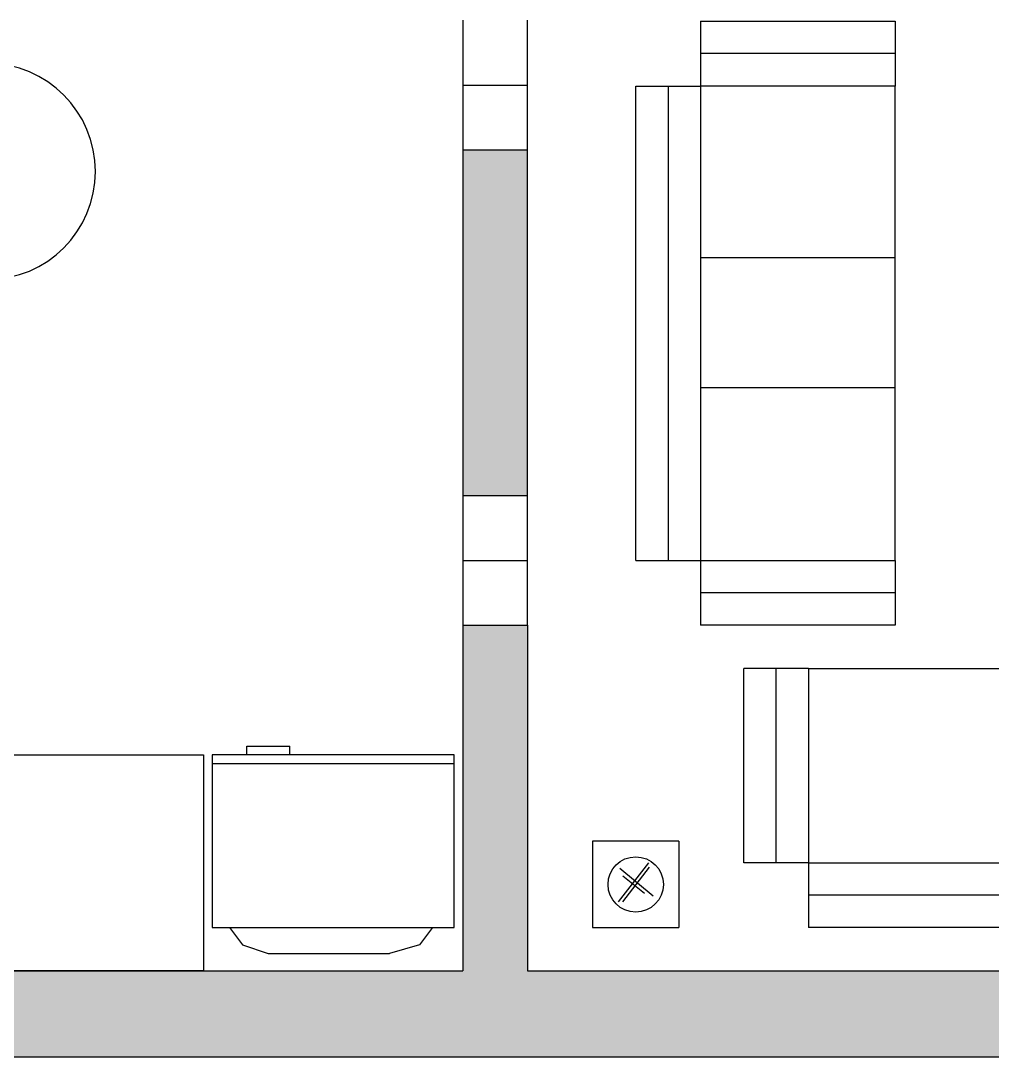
# Model space of a CAD drawing. Header units: millimetres. Extents: x -656 to 1500, y 0 to 1085.
# Drawn here: x 447.7 to 672.5, y 0 to 239.9 of the extents above; entities that cross this region are included whole.
import ezdxf

# ---------------------------------------------------------------- set-up
doc = ezdxf.new("R2010")
doc.units = ezdxf.units.MM
for name, color, linetype, lineweight, true_color in [('1 - paredes', 7, 'Continuous', 25, 0x000000), ('2 - portas e janelas', 1, 'Continuous', 25, 0xff0000), ('4 - layouts dos objetos', 83, 'Continuous', 25, 0x63c85c)]:
    doc.layers.add(name, color=color, linetype=linetype, lineweight=lineweight, true_color=true_color)

msp = doc.modelspace()

# ---------------------------------------------------------------- hatches: boundary and pattern name
at = {"layer": '1 - paredes', "true_color": 0xa0a0a4}
for points in [[(550, 130), (565, 130), (565, 210), (550, 210)], [(985, 20), (985, 45), (1000, 45), (1000, 20), (1500, 20), (1500, 0), (0, 0), (0, 20), (185, 20), (185, 40), (200, 40), (200, 20), (550, 20), (550, 100), (565, 100), (565, 20)]]:
    msp.add_hatch(color=252, dxfattribs=at).paths.add_polyline_path(points)

# ---------------------------------------------------------------- linework, layer by layer
at = {"layer": '1 - paredes'}
for p, q in [((550, 210), (565, 210)), ((550, 210), (550, 130)), ((565, 130), (565, 210)), ((550, 130), (565, 130)), ((550, 130), (565, 130)), ((550, 100), (565, 100)), ((550, 100), (550, 20)), ((565, 100), (565, 20)), ((200, 20), (550, 20)), ((565, 20), (985, 20)), ((1500, 0), (0, 0))]:
    msp.add_line(p, q, dxfattribs=at)
at = {"layer": '2 - portas e janelas', "color": 5, "true_color": 0x0000ff}
for p, q in [((550, 240), (550, 210)), ((565, 210), (565, 240)), ((550, 225), (550, 225)), ((550, 225), (565, 225)), ((550, 130), (550, 100)), ((565, 100), (565, 130)), ((550, 115), (550, 115)), ((550, 115), (565, 115))]:
    msp.add_line(p, q, dxfattribs=at)
at = {"layer": '2 - portas e janelas'}
for p, q in [((550, 130), (550, 130)), ((565, 130), (565, 130)), ((550, 100), (550, 100)), ((565, 100), (565, 100))]:
    msp.add_line(p, q, dxfattribs=at)
at = {"layer": '4 - layouts dos objetos'}
for p, q in [((605, 239.78), (650, 239.78)), ((605, 239.78), (605, 224.78)), ((650, 239.78), (650, 224.78)), ((650, 232.28), (605, 232.28)), ((590, 115), (590, 224.78)), ((590, 224.78), (605, 224.78)), ((597.5, 224.78), (597.5, 115)), ((605, 224.78), (605, 115)), ((650, 224.78), (605, 224.78)), ((650, 115), (650, 224.78)), ((650, 185), (605, 185)), ((605, 155), (650, 155)), ((590, 115), (605, 115)), ((605, 115), (650, 115)), ((605, 115), (605, 100)), ((650, 115), (650, 100)), ((650, 107.5), (605, 107.5)), ((650, 100), (605, 100)), ((615, 45), (615, 90)), ((630, 90), (615, 90)), ((622.5, 45), (622.5, 90)), ((630, 90), (630, 45)), ((630, 90), (920, 90)), ((500, 70), (500, 72)), ((500, 72), (510, 72)), ((510, 70), (510, 72)), ((341, 70), (490, 70)), ((490, 70), (490, 20)), ((548, 70), (492, 70)), ((492, 70), (492, 30)), ((548, 30), (548, 70)), ((492, 68), (548, 68)), ((600, 50), (580, 50)), ((580, 50), (580, 30)), ((600, 50), (600, 30)), ((586.01, 36), (593.01, 45)), ((586.31, 43.8), (594.01, 37.4)), ((587.01, 36), (593.21, 44)), ((630, 45), (615, 45)), ((630, 45), (920, 45)), ((630, 45), (630, 30)), ((587.01, 42), (592.01, 38)), ((920, 37.5), (630, 37.5)), ((492, 30), (548, 30)), ((496, 30), (499, 26)), ((543, 30), (540, 26)), ((580, 30), (600, 30)), ((920, 30), (630, 30)), ((499, 26), (505, 24)), ((505, 24), (533, 24)), ((540, 26), (533, 24)), ((490, 20), (341, 20))]:
    msp.add_line(p, q, dxfattribs=at)
msp.add_circle((590.01, 40), 6.4, dxfattribs=at)
msp.add_arc((440, 205), 25, 270, 90, dxfattribs=at)

doc.saveas('drawing.dxf')
